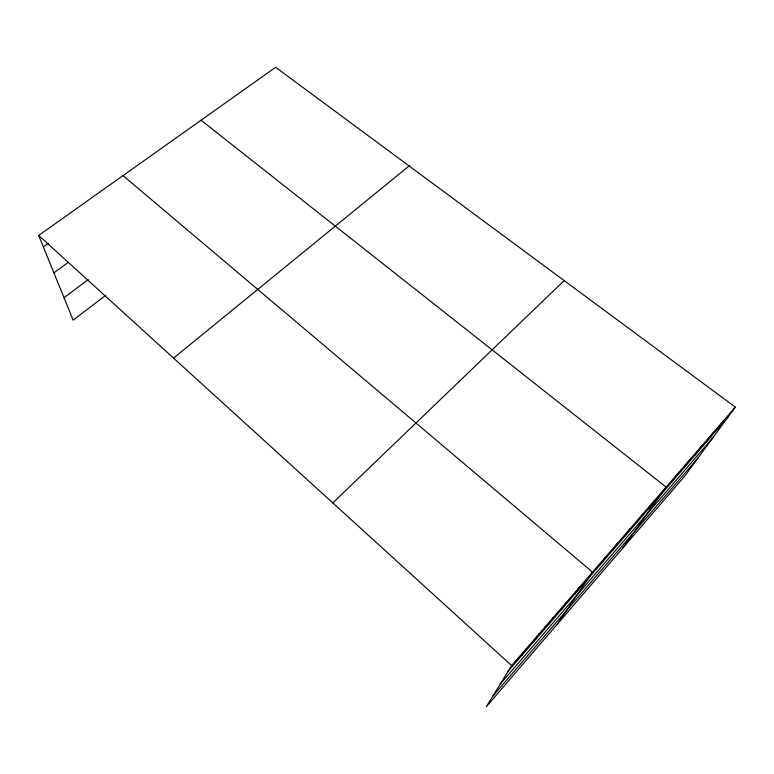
<?xml version="1.0" encoding="UTF-8"?>
<svg xmlns="http://www.w3.org/2000/svg" width="774" height="774" viewBox="0 0 774 774"><rect width="100%" height="100%" fill="white"/><g stroke="black" fill="none" stroke-linecap="round" stroke-linejoin="round"><path stroke-width="1.16" d="M735.3 407.105L511.624 665.592L486.314 706.71L684.942 475.826L735.3 407.105L275.641 67.29L38.7 235.431L73.133 320.136L105.815 295.291M521.908 655.336L525.652 649.376M535.473 639.643L539.449 633.432M548.824 624.202L553.033 617.739M561.972 609.003L566.394 602.288M574.908 594.035L579.542 587.089M557.28 624.221L592.497 572.131L122.998 175.611M600.198 564.788L605.239 557.406M612.553 550.498L617.787 542.903M624.715 536.421L630.142 528.632M636.702 522.556L642.304 514.575M648.515 508.905L654.291 500.72M622.693 548.186L666.095 487.088L201.047 120.222M671.958 481.786L678.063 473.243M683.597 468.328L689.866 459.611M695.062 455.073L701.476 446.192M706.352 442.012L712.922 432.966M717.479 429.144L724.193 419.943M492.893 696.029L698.196 457.734M508.121 671.281L728.44 416.46M500.275 684.032L712.951 437.61M332.791 502.926L564.178 280.604M173.57 358.101L409.088 165.946M64.01 297.69L88.236 279.598M53.909 272.845L67.58 262.841M43.354 246.877L48.104 243.481M38.7 235.431L511.624 665.592"/></g></svg>
